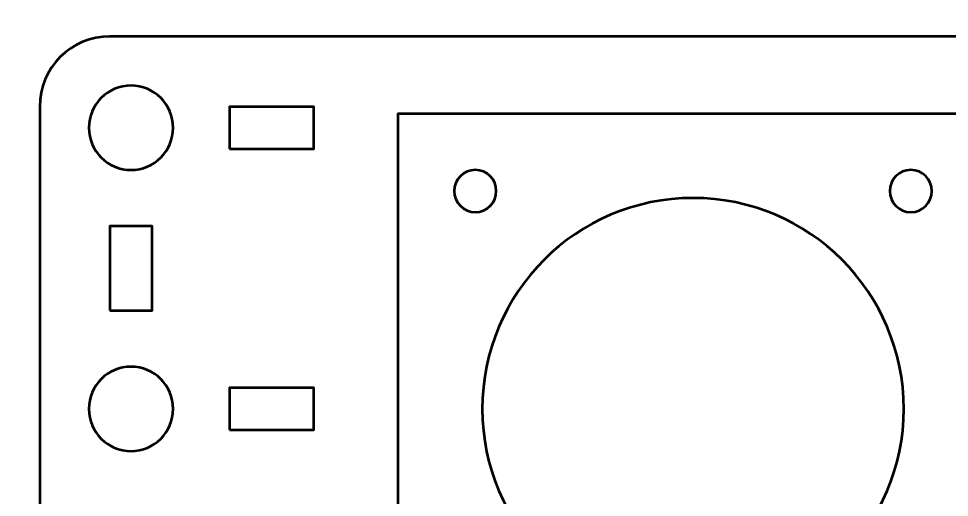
# Model space of a CAD drawing. Header units: centimetres. Extents: x -21 to 0, y -29.7 to 0.
# Drawn here: x -10.5 to -3.88, y -26.08 to -22.67 of the extents above; entities that cross this region are included whole.
import ezdxf

# ---------------------------------------------------------------- set-up
doc = ezdxf.new("R2010")
doc.units = ezdxf.units.CM
doc.header["$MEASUREMENT"] = 0
doc.layers.add('Layer 1', color=7, linetype='Continuous')

msp = doc.modelspace()

# ---------------------------------------------------------------- linework, layer by layer
at = {"layer": 'Layer 1', "color": 22, "lineweight": 53}
msp.add_open_spline([(-21.00003, -29.19995), (-21.00003, -29.19995), (-21.00003, -0.49992), (-21.00003, -0.49992), (-21.00003, -0.49992), (-21.00003, -0.22295), (-20.77694, 0.00004), (-20.49994, 0.00004), (-20.49994, 0.00004), (-20.49994, 0.00004), (-0.50008, 0.00004), (-0.50008, 0.00004), (-0.50008, 0.00004), (-0.22294, 0.00004), (0.00002, -0.22295), (0.00002, -0.49992), (0.00002, -0.49992), (0.00002, -0.49992), (0.00002, -29.19995), (0.00002, -29.19995), (0.00002, -29.19995), (0.00002, -29.47695), (-0.22294, -29.70004), (-0.50008, -29.70004), (-0.50008, -29.70004), (-0.50008, -29.70004), (-20.49994, -29.70004), (-20.49994, -29.70004), (-20.49994, -29.70004), (-20.77694, -29.70004), (-21.00003, -29.47695), (-21.00003, -29.19995)], degree=3, knots=[0, 0, 0, 0, 0.125, 0.125, 0.125, 0.125, 0.25, 0.25, 0.25, 0.25, 0.375, 0.375, 0.375, 0.375, 0.5, 0.5, 0.5, 0.5, 0.625, 0.625, 0.625, 0.625, 0.75, 0.75, 0.75, 0.75, 0.875, 0.875, 0.875, 0.875, 1, 1, 1, 1], dxfattribs=at)
at = {"layer": 'Layer 1', "color": 114, "lineweight": 53}
msp.add_open_spline([(-10.35005, -27.5999), (-10.35005, -27.5999), (-10.35005, -23.30001), (-10.35005, -23.30001), (-10.35005, -23.30001), (-10.35005, -23.02301), (-10.12695, -22.79991), (-9.84995, -22.79991), (-9.84995, -22.79991), (-9.84995, -22.79991), (-1.55005, -22.79991), (-1.55005, -22.79991), (-1.55005, -22.79991), (-1.27305, -22.79991), (-1.04995, -23.02301), (-1.04995, -23.30001), (-1.04995, -23.30001), (-1.04995, -23.30001), (-1.04995, -27.5999), (-1.04995, -27.5999), (-1.04995, -27.5999), (-1.04995, -27.8769), (-1.27305, -28.1), (-1.55005, -28.1), (-1.55005, -28.1), (-1.55005, -28.1), (-9.84995, -28.1), (-9.84995, -28.1), (-9.84995, -28.1), (-10.12695, -28.1), (-10.35005, -27.8769), (-10.35005, -27.5999)], degree=3, knots=[0, 0, 0, 0, 0.125, 0.125, 0.125, 0.125, 0.25, 0.25, 0.25, 0.25, 0.375, 0.375, 0.375, 0.375, 0.5, 0.5, 0.5, 0.5, 0.625, 0.625, 0.625, 0.625, 0.75, 0.75, 0.75, 0.75, 0.875, 0.875, 0.875, 0.875, 1, 1, 1, 1], dxfattribs=at)
at = {"layer": 'Layer 1', "lineweight": 53}
for points in [[(-9.70002, -23.15), (-9.53425, -23.15), (-9.40002, -23.28424), (-9.40002, -23.45001), (-9.40002, -23.45001), (-9.40002, -23.61567), (-9.53425, -23.75001), (-9.70002, -23.75001), (-9.70002, -23.75001), (-9.86568, -23.75001), (-10.00002, -23.61567), (-10.00002, -23.45001), (-10.00002, -23.45001), (-10.00002, -23.28424), (-9.86568, -23.15), (-9.70002, -23.15)], [(-9, -23.59994), (-9, -23.59994), (-9, -23.29993), (-9, -23.29993), (-9, -23.29993), (-9, -23.29993), (-8.4, -23.29993), (-8.4, -23.29993), (-8.4, -23.29993), (-8.4, -23.29993), (-8.4, -23.59994), (-8.4, -23.59994), (-8.4, -23.59994), (-8.4, -23.59994), (-9, -23.59994), (-9, -23.59994)], [(-9.84995, -24.74992), (-9.84995, -24.74992), (-9.84995, -24.14992), (-9.84995, -24.14992), (-9.84995, -24.14992), (-9.84995, -24.14992), (-9.54995, -24.14992), (-9.54995, -24.14992), (-9.54995, -24.14992), (-9.54995, -24.14992), (-9.54995, -24.74992), (-9.54995, -24.74992), (-9.54995, -24.74992), (-9.54995, -24.74992), (-9.84995, -24.74992), (-9.84995, -24.74992)], [(-9.70002, -25.14997), (-9.53425, -25.14997), (-9.40002, -25.28431), (-9.40002, -25.44996), (-9.40002, -25.44996), (-9.40002, -25.61559), (-9.53425, -25.74997), (-9.70002, -25.74997), (-9.70002, -25.74997), (-9.86568, -25.74997), (-10.00002, -25.61559), (-10.00002, -25.44996), (-10.00002, -25.44996), (-10.00002, -25.28431), (-9.86568, -25.14997), (-9.70002, -25.14997)], [(-9, -25.60004), (-9, -25.60004), (-9, -25.30004), (-9, -25.30004), (-9, -25.30004), (-9, -25.30004), (-8.4, -25.30004), (-8.4, -25.30004), (-8.4, -25.30004), (-8.4, -25.30004), (-8.4, -25.60004), (-8.4, -25.60004), (-8.4, -25.60004), (-8.4, -25.60004), (-9, -25.60004), (-9, -25.60004)]]:
    msp.add_open_spline(points, degree=3, knots=[0, 0, 0, 0, 0.25, 0.25, 0.25, 0.25, 0.5, 0.5, 0.5, 0.5, 0.75, 0.75, 0.75, 0.75, 1, 1, 1, 1], dxfattribs=at)
at = {"layer": 'Layer 1', "color": 30, "lineweight": 53}
msp.add_open_spline([(-7.79997, -27.55), (-7.79997, -27.55), (-7.79997, -23.35), (-7.79997, -23.35), (-7.79997, -23.35), (-7.79997, -23.35), (-3.59997, -23.35), (-3.59997, -23.35), (-3.59997, -23.35), (-3.59997, -23.35), (-3.59997, -27.55), (-3.59997, -27.55), (-3.59997, -27.55), (-3.59997, -27.55), (-7.79997, -27.55), (-7.79997, -27.55)], degree=3, knots=[0, 0, 0, 0, 0.25, 0.25, 0.25, 0.25, 0.5, 0.5, 0.5, 0.5, 0.75, 0.75, 0.75, 0.75, 1, 1, 1, 1], dxfattribs=at)
at = {"layer": 'Layer 1', "color": 250, "lineweight": 53}
for points in [[(-7.39997, -23.9), (-7.39997, -23.81717), (-7.3328, -23.75), (-7.24997, -23.75), (-7.24997, -23.75), (-7.16714, -23.75), (-7.09997, -23.81717), (-7.09997, -23.9), (-7.09997, -23.9), (-7.09997, -23.98283), (-7.16714, -24.05), (-7.24997, -24.05), (-7.24997, -24.05), (-7.3328, -24.05), (-7.39997, -23.98283), (-7.39997, -23.9)], [(-4.29997, -23.9), (-4.29997, -23.81717), (-4.2328, -23.75), (-4.14997, -23.75), (-4.14997, -23.75), (-4.06714, -23.75), (-3.99997, -23.81717), (-3.99997, -23.9), (-3.99997, -23.9), (-3.99997, -23.98283), (-4.06714, -24.05), (-4.14997, -24.05), (-4.14997, -24.05), (-4.2328, -24.05), (-4.29997, -23.98283), (-4.29997, -23.9)], [(-7.19997, -25.45), (-7.19997, -24.62171), (-6.52826, -23.95), (-5.69997, -23.95), (-5.69997, -23.95), (-4.87168, -23.95), (-4.19997, -24.62171), (-4.19997, -25.45), (-4.19997, -25.45), (-4.19997, -26.27829), (-4.87168, -26.95), (-5.69997, -26.95), (-5.69997, -26.95), (-6.52826, -26.95), (-7.19997, -26.27829), (-7.19997, -25.45)]]:
    msp.add_open_spline(points, degree=3, knots=[0, 0, 0, 0, 0.25, 0.25, 0.25, 0.25, 0.5, 0.5, 0.5, 0.5, 0.75, 0.75, 0.75, 0.75, 1, 1, 1, 1], dxfattribs=at)

doc.saveas('drawing.dxf')
